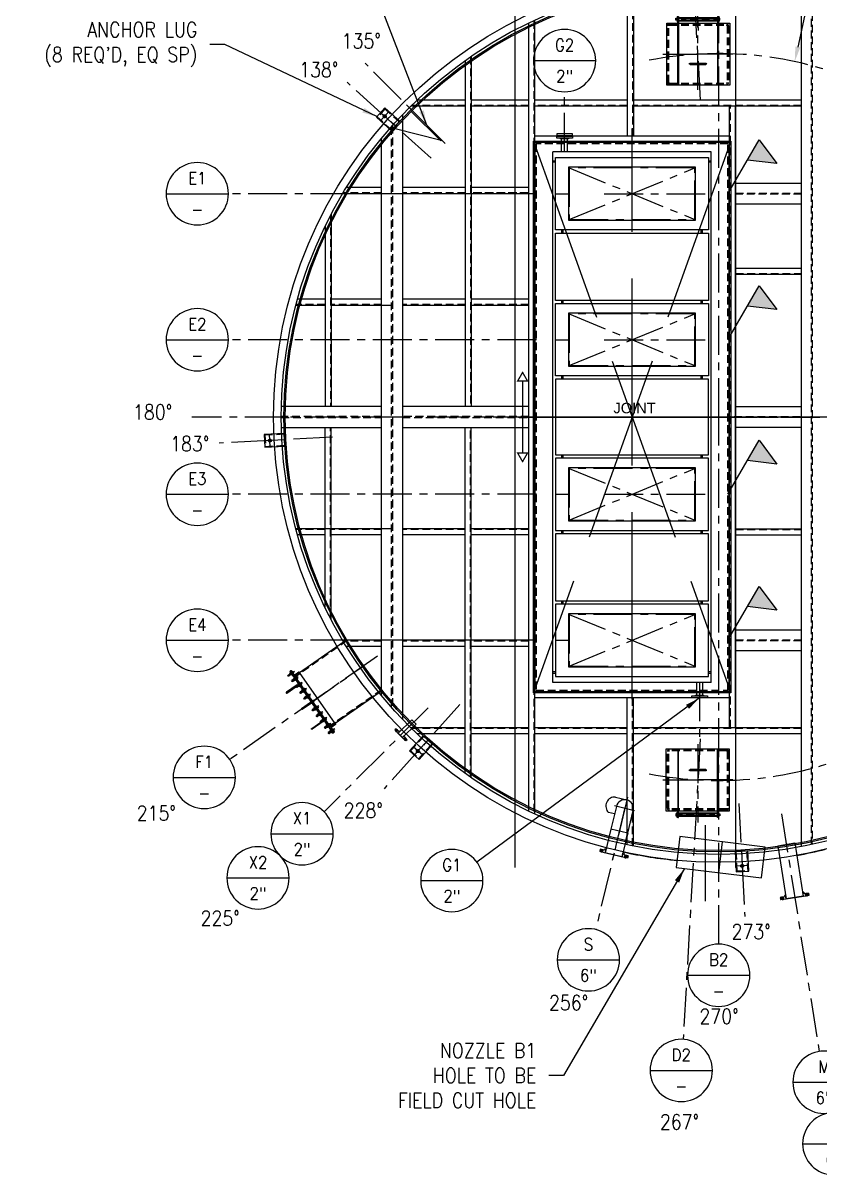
# Model space of a CAD drawing. Extents: x -1889 to 6398, y -470 to 1122.
# Drawn here: x 5299.9 to 5606.9, y 214.9 to 658.6 of the extents above; entities that cross this region are included whole.
import ezdxf
from ezdxf.enums import TextEntityAlignment as Align

# ---------------------------------------------------------------- set-up
doc = ezdxf.new("R2010")
doc.units = 0
doc.header["$LTSCALE"] = 12
doc.header["$MEASUREMENT"] = 0
doc.header["$PDMODE"] = 33
doc.header["$PDSIZE"] = -0.5
for name, pattern in [('AM_ISO02W050', [7.5, 6, -1.5]), ('CENTER', [2, 1.25, -0.25, 0.25, -0.25]), ('HIDDEN', [0.375, 0.25, -0.125]), ('PHANTOM2', [1.25, 0.625, -0.125, 0.125, -0.125, 0.125, -0.125])]:
    doc.linetypes.add(name, pattern=pattern)
doc.layers.get('0').update_dxf_attribs({"linetype": 'CONTINUOUS'})
doc.layers.get('Defpoints').update_dxf_attribs({"linetype": 'CONTINUOUS'})
for name, color, linetype in [('08X13_75', 3, 'CONTINUOUS'), ('2 PIPE', 7, 'CONTINUOUS'), ('2-150-RFSO', 14, 'CONTINUOUS'), ('2.5X2.5X516', 15, 'CONTINUOUS'), ('6 PIPE', 7, 'CONTINUOUS'), ('6-150-RFSO', 14, 'CONTINUOUS'), ('6-90LR', 14, 'CONTINUOUS'), ('8X35', 3, 'CONTINUOUS'), ('CENTER', 6, 'CENTER'), ('CL', 2, 'CENTER'), ('COVER', 3, 'CONTINUOUS'), ('DIM', 1, 'CONTINUOUS'), ('EQUIP', 7, 'CONTINUOUS'), ('EQUIPMENT', 7, 'CONTINUOUS'), ('GEOM', 7, 'CONTINUOUS'), ('HANDLE', 2, 'CONTINUOUS'), ('HATCH', 11, 'CONTINUOUS'), ('HIDDEN', 11, 'HIDDEN'), ('NECK', 242, 'CONTINUOUS'), ('PIPE', 4, 'CONTINUOUS'), ('SHELL', 40, 'CONTINUOUS'), ('STEEL', 3, 'CONTINUOUS')]:
    doc.layers.add(name, color=color, linetype=linetype)
doc.layers.add('AM_0', color=7, linetype='CONTINUOUS', lineweight=30)
doc.styles.add('ROMANS', font='ROMANS.shx', dxfattribs={"width": 0.85, "height": 5.76})
doc.styles.get("Standard").update_dxf_attribs({"font": 'sanss___.ttf'})
doc.dimstyles.get("Standard").update_dxf_attribs({"dimtxt": 0.18, "dimasz": 0.18, "dimexe": 0.18, "dimexo": 0.0625, "dimgap": 0.09, "dimtad": 0, "dimtih": 1, "dimtoh": 1, "dimdec": 4, "dimzin": 0, "dimdsep": 46, "dimtxsty": 'Standard', "dimcen": 0.09, "dimadec": 0, "dimazin": 0, "dimtfac": 1, "dimtdec": 4, "dimtofl": 0, "dimtmove": 0, "dimatfit": 3, "dimfxl": 1, "dimtolj": 1, "dimtzin": 0, "dimarcsym": 0})

# ---------------------------------------------------------------- blocks, each defined once
blk = doc.blocks.new('A$C2CF4568D')
for p, q in [((-0.22, 0.33), (-0.22, 0)), ((0.22, 0.33), (0.22, 0)), ((-0.25, -1.12), (-0.25, -1.94)), ((-0.25, -1.94), (-0.19, -2)), ((-0.25, -1.94), (0.25, -1.94)), ((-0.22, -0.62), (-0.22, -1.12)), ((-0.19, -2), (0.19, -2)), ((0.19, -2), (0.25, -1.94)), ((0.22, -0.62), (0.22, -1.12)), ((0.25, -1.94), (0.25, -1.12))]:
    blk.add_line(p, q)
for points in [[(0.38, 0.33), (0.43, 0.29), (0.43, 0), (-0.43, 0), (-0.43, 0.29), (-0.38, 0.33)], [(0.43, -0.66), (0.38, -0.62), (-0.38, -0.62), (-0.43, -0.66), (-0.43, -1.09), (-0.38, -1.12), (0.38, -1.12), (0.43, -1.09)]]:
    blk.add_lwpolyline(points, close=True)
blk = doc.blocks.new('Nozzle Callout')
blk.add_line((0.25, 0), (-0.25, 0))
blk.add_circle((0, 0), 0.25)
at = {"style": 'ROMANS', "width": 0.9}
for tag, p in [('NZ-ID', (0, 0.125)), ('NZ-SZ', (0, -0.125))]:
    blk.add_attdef(tag, text='', height=0.0975, dxfattribs=at).set_placement(p, align=Align.MIDDLE)
blk = doc.blocks.new('A$C0E4B500F')
at = {"layer": 'HATCH'}
blk.add_hatch(color=3, dxfattribs=at).paths.add_polyline_path([(10.5, 19.5), (0, 24), (0, 15)])
at = {"layer": 'DIM'}
for p, q in [((0, 0), (0, 24)), ((0, 24), (10.5, 19.5)), ((10.5, 19.5), (0, 15))]:
    blk.add_line(p, q, dxfattribs=at)
blk = doc.blocks.new('*D60')
at = {"layer": 'Defpoints', "color": 0, "transparency": 16777216}
for p in [(5597.2, 643.72), (5567.91, 506.84)]:
    blk.add_point(p, dxfattribs=at)
at = {"layer": 'DIM', "color": 0, "lineweight": -2, "transparency": 16777216}
for p, q in [((5625.46, 775.86), (5598.4, 649.35)), ((5631.22, 775.86), (5625.46, 775.86))]:
    blk.add_line(p, q, dxfattribs=at)
at = {"layer": 'DIM', "color": 0, "transparency": 16777216}
blk.add_solid([(5597.46, 649.55), (5599.34, 649.15), (5597.2, 643.72)], dxfattribs=at)
at = {"layer": 'DIM', "color": 0, "transparency": 16777216, "char_height": 5.76, "attachment_point": 5, "style": 'ROMANS'}
for s, insert in [('\\A1;R11\'-8"', (5650.59, 784.08)), ('\\A1;[R140]', (5650.59, 766.67))]:
    blk.add_mtext(s, dxfattribs=dict(at, insert=insert))
blk = doc.blocks.new('A$C333725B6')
at = {"layer": 'CL'}
for p, q in [((9.94, 24.19), (-9.94, -24.19)), ((-9.94, 24.19), (9.94, -24.19))]:
    blk.add_line(p, q, dxfattribs=at)
blk.add_lwpolyline([(-9.94, 24.19), (-9.94, -24.19), (9.94, -24.19), (9.94, 24.19)], close=True, dxfattribs=at)
blk = doc.blocks.new('A$C36903709')
at = {"layer": 'CENTER'}
for p, q in [((0, 0), (7.75, 0)), ((5.625, 2.4375), (5.625, -2.4375))]:
    blk.add_line(p, q, dxfattribs=at)
at = {"layer": 'EQUIP'}
blk.add_lwpolyline([(0, -2.4375), (7.75, -2.4375), (7.75, 2.4375), (0, 2.4375)], close=True, dxfattribs=at)
blk.add_circle((5.625, 0), 0.5, dxfattribs=at)
at = {"layer": 'HIDDEN'}
for p, q in [((7.75, 2.125), (0, 2.125)), ((7.4375, -2.125), (7.4375, 2.125)), ((0, -2.125), (7.75, -2.125))]:
    blk.add_line(p, q, dxfattribs=at)
blk.add_circle((5.625, 0), 0.5625, dxfattribs=at)
blk = doc.blocks.new('OPENING')
at = {"layer": 'EQUIP'}
for p, q in [((-38, -106.25), (-38, 106.25)), ((-38, 106.25), (38, 106.25)), ((38, 106.25), (38, -106.25)), ((38, -106.25), (-38, -106.25))]:
    blk.add_line(p, q, dxfattribs=at)
blk = doc.blocks.new('A$C63563B1A')
at = {"layer": 'CENTER'}
for p, q in [((0, 13.5), (0, 0)), ((-13.5, 8.5), (-13.5, -8.5)), ((13.76, 0), (-16.4, 0)), ((0, -13.5), (0, 0)), ((3.75, 3.48), (3.75, -3.48))]:
    blk.add_line(p, q, dxfattribs=at)
at = {"layer": 'COVER'}
blk.add_lwpolyline([(12, 12.25), (12, -12), (-12, -12), (-12, 12.25)], close=True, dxfattribs=at)
at = {"layer": 'GEOM'}
for p, q in [((-12.84, -7.5), (-12.84, 7.5)), ((11.75, 7.75), (11.75, 7.5)), ((11.75, -7.5), (11.75, -7.75))]:
    blk.add_line(p, q, dxfattribs=at)
for points in [[(-14.5, 8), (-12.5, 8), (-12.5, 7.75), (-14.5, 7.75)], [(-14.16, 7.5), (-12.84, 7.5), (-12.84, -7.5), (-14.16, -7.5)], [(-13.87, 8), (-13.12, 8), (-13.12, 8.5), (-13.87, 8.5)], [(-14.5, -8), (-12.5, -8), (-12.5, -7.75), (-14.5, -7.75)], [(-13.87, -8), (-13.12, -8), (-13.12, -8.5), (-13.87, -8.5)]]:
    blk.add_lwpolyline(points, close=True, dxfattribs=at)
for points in [[(11.75, 7.75), (-14.5, 7.75), (-14.5, 7.5), (11.75, 7.5)], [(11.75, -7.75), (-14.5, -7.75), (-14.5, -7.5), (11.75, -7.5)]]:
    blk.add_lwpolyline(points, dxfattribs=at)
for centre in [(-13.5, 8.25), (-13.5, -8.25)]:
    blk.add_circle(centre, 0.0625, dxfattribs=at)
at = {"layer": 'HANDLE'}
for p, q in [((3.5, -3), (3.5, 3)), ((4, -3), (4, 3))]:
    blk.add_line(p, q, dxfattribs=at)
for centre in [(3.75, 3), (3.75, -3)]:
    blk.add_circle(centre, 0.25, dxfattribs=at)
at = {"layer": 'HIDDEN', "linetype": 'HIDDEN'}
for p, q in [((-14.02, -7.5), (-14.02, 7.5)), ((-13.87, -7.5), (-13.87, 7.5)), ((-13.12, -7.5), (-13.12, 7.5)), ((-12.98, -7.5), (-12.98, 7.5))]:
    blk.add_line(p, q, dxfattribs=at)
at = {"layer": 'NECK', "linetype": 'HIDDEN'}
for p, q in [((-11.69, -11), (-11.69, 11)), ((-11.19, -11), (-11.19, 11)), ((-10.94, 11.75), (10.94, 11.75)), ((-10.94, 11.25), (10.94, 11.25)), ((11.19, -11), (11.19, 11)), ((11.69, -11), (11.69, 11)), ((11, -11.25), (-11, -11.25)), ((11, -11.75), (-11, -11.75))]:
    blk.add_line(p, q, dxfattribs=at)
for centre, radius, start, end in [((-10.94, 11), 0.75, 90, 180), ((-10.94, 11), 0.25, 90, 180), ((10.94, 11), 0.75, 0, 90), ((10.94, 11), 0.25, 0, 90), ((-10.94, -11), 0.75, 180, 270), ((-10.94, -11), 0.25, 180, 270), ((10.94, -11), 0.75, 270, 0), ((10.94, -11), 0.25, 270, 0)]:
    blk.add_arc(centre, radius, start, end, dxfattribs=at)

msp = doc.modelspace()

# ---------------------------------------------------------------- linework, layer by layer
for p, q in [((5403.12847, 408.19773), (5402.7189, 407.91094)), ((5403.90923, 408.74442), (5403.64044, 408.55621)), ((5404.15759, 408.38971), (5403.88881, 408.20151)), ((5402.01878, 407.3853), (5402.03413, 407.47234)), ((5402.23387, 407.07812), (5402.01878, 407.3853)), ((5402.03413, 407.47234), (5402.69969, 407.93837)), ((5402.32091, 407.06277), (5402.03413, 407.47234)), ((5402.32091, 407.06277), (5402.23387, 407.07812)), ((5402.98647, 407.5288), (5402.32091, 407.06277)), ((5403.37684, 407.84302), (5402.96726, 407.55623)), ((5411.65251, 397.68586), (5411.38373, 397.49766)), ((5411.90088, 397.33116), (5411.63209, 397.14296)), ((5418.61504, 386.08062), (5418.20546, 385.79383)), ((5419.39579, 386.62731), (5419.12701, 386.43911)), ((5419.64416, 386.27261), (5419.37537, 386.0844)), ((5417.52069, 385.35524), (5417.50534, 385.26819)), ((5417.50534, 385.26819), (5417.72043, 384.96101)), ((5418.18625, 385.82127), (5417.52069, 385.35524)), ((5417.52069, 385.35524), (5417.80748, 384.94566)), ((5417.72043, 384.96101), (5417.80748, 384.94566)), ((5417.80748, 384.94566), (5418.47304, 385.41169)), ((5418.8634, 385.72592), (5418.45383, 385.43913))]:
    msp.add_line(p, q)
at = {"linetype": 'PHANTOM2', "const_width": 0.5}
for points in [[(5489.41475, 697.52118), (5489.41475, 333.26875)], [(5492.36291, 492.96441), (5492.36291, 520.71071)], [(5492.36291, 506.83756), (5639.91475, 506.83756)]]:
    msp.add_lwpolyline(points, dxfattribs=at)
at = {"linetype": 'PHANTOM2'}
msp.add_lwpolyline([(5574.41475, 697.52118, 0.5, 0.5, 0), (5574.41475, 333.26875, 0.5, 0.5, 0)], format="xyseb", dxfattribs=at)
at = {"linetype": 'PHANTOM2', "const_width": 0.5}
for points in [[(5492.36291, 524.00454), (5494.2646, 520.71071), (5490.46121, 520.71071)], [(5492.36291, 489.67058), (5494.2646, 492.96441), (5490.46121, 492.96441)]]:
    msp.add_lwpolyline(points, close=True, dxfattribs=at)
for points in [[(5402.97685, 408.35587), (5403.03757, 408.32756), (5403.46775, 407.71319), (5403.47359, 407.64646), (5403.11888, 407.39809), (5403.05817, 407.4264), (5402.62799, 408.04077), (5402.62215, 408.1075)], [(5403.81832, 408.87425), (5403.75761, 408.90256), (5403.51626, 408.73356), (5404.01299, 408.02416), (5404.25434, 408.19315), (5404.2485, 408.25988)], [(5411.99178, 397.20133), (5411.99762, 397.1346), (5411.75627, 396.9656), (5411.25954, 397.67501), (5411.50089, 397.844), (5411.5616, 397.81569)], [(5418.96015, 385.52936), (5418.95431, 385.59609), (5418.52413, 386.21045), (5418.46342, 386.23876), (5418.10871, 385.9904), (5418.11455, 385.92366), (5418.54474, 385.3093), (5418.60545, 385.28099)], [(5419.73507, 386.14278), (5419.7409, 386.07605), (5419.49956, 385.90705), (5419.00282, 386.61646), (5419.24417, 386.78545), (5419.30488, 386.75714)]]:
    msp.add_lwpolyline(points, close=True)
at = {"layer": '08X13_75'}
for p, q in [((5532.69675, 671.61602), (5532.69675, 614.86806)), ((5535.03975, 672.09942), (5535.03975, 614.86806)), ((5494.63425, 658.38662), (5494.63425, 355.2885)), ((5496.97725, 659.50313), (5496.97725, 354.17198)), ((5470.25925, 644.15345), (5470.25925, 510.84756)), ((5472.60225, 645.78999), (5472.60225, 510.84756)), ((5470.25925, 626.52506), (5449.30973, 626.52506)), ((5470.25925, 628.86806), (5451.72178, 628.86806)), ((5494.63425, 628.86806), (5472.60225, 628.86806)), ((5494.63425, 626.52506), (5472.60225, 626.52506)), ((5532.69675, 628.86806), (5496.97725, 628.86806)), ((5532.69675, 626.52506), (5496.97725, 626.52506)), ((5599.76463, 628.86806), (5535.03975, 628.86806)), ((5599.76463, 626.52506), (5535.03975, 626.52506)), ((5572.10225, 387.15006), (5572.10225, 626.52506)), ((5574.44525, 387.15006), (5574.44525, 626.52506)), ((5572.10225, 614.99306), (5496.97725, 614.99306)), ((5572.10225, 612.65006), (5496.97725, 612.65006)), ((5438.04487, 595.18056), (5424.43038, 595.18056)), ((5470.25925, 595.18056), (5446.06487, 595.18056)), ((5494.25925, 595.18056), (5472.60225, 595.18056)), ((5494.63425, 595.18056), (5472.60225, 595.18056)), ((5438.04487, 592.83756), (5423.01392, 592.83756)), ((5470.25925, 592.83756), (5446.06487, 592.83756)), ((5494.25925, 592.83756), (5472.60225, 592.83756)), ((5494.63425, 592.83756), (5472.60225, 592.83756)), ((5418.60225, 584.92743), (5418.60225, 510.84756)), ((5416.25925, 580.27365), (5416.25925, 510.84756)), ((5574.44525, 564.18056), (5599.76463, 564.18056)), ((5574.44525, 561.83756), (5599.76463, 561.83756)), ((5416.25925, 552.18056), (5405.63024, 552.18056)), ((5438.04487, 552.18056), (5418.60225, 552.18056)), ((5470.25925, 552.18056), (5446.06487, 552.18056)), ((5494.63425, 552.18056), (5472.60225, 552.18056)), ((5416.25925, 549.83756), (5404.99376, 549.83756)), ((5441.89987, 549.83756), (5418.60225, 549.83756)), ((5470.25925, 549.83756), (5446.06487, 549.83756)), ((5494.63425, 549.83756), (5472.60225, 549.83756)), ((5416.25925, 433.40147), (5416.25925, 502.82756)), ((5418.60225, 428.74769), (5418.60225, 502.82756)), ((5470.25925, 369.52167), (5470.25925, 502.82756)), ((5472.60225, 367.88513), (5472.60225, 502.82756)), ((5418.29925, 463.83756), (5404.99376, 463.83756)), ((5416.25925, 461.49456), (5405.63024, 461.49456)), ((5441.89987, 463.83756), (5418.60225, 463.83756)), ((5438.04487, 461.49456), (5418.60225, 461.49456)), ((5470.25925, 463.83756), (5446.06487, 463.83756)), ((5470.25925, 461.49456), (5446.06487, 461.49456)), ((5494.63425, 463.83756), (5472.60225, 463.83756)), ((5494.63425, 461.49456), (5472.60225, 461.49456)), ((5574.44525, 463.83756), (5599.76463, 463.83756)), ((5574.44525, 461.49456), (5599.76463, 461.49456)), ((5441.89987, 420.83756), (5423.01392, 420.83756)), ((5438.04487, 418.49456), (5424.43038, 418.49456)), ((5470.25925, 420.83756), (5446.06487, 420.83756)), ((5470.25925, 418.49456), (5446.06487, 418.49456)), ((5494.63425, 420.83756), (5472.60225, 420.83756)), ((5494.63425, 418.49456), (5472.60225, 418.49456)), ((5572.10225, 401.02506), (5496.97725, 401.02506)), ((5572.10225, 398.68206), (5496.97725, 398.68206)), ((5532.69675, 342.05909), (5532.69675, 398.68206)), ((5535.03975, 341.57569), (5535.03975, 398.68206)), ((5470.25925, 387.15006), (5449.30973, 387.15006)), ((5494.63425, 387.15006), (5472.60225, 387.15006)), ((5532.69675, 387.15006), (5496.97725, 387.15006)), ((5599.76463, 387.15006), (5535.03975, 387.15006)), ((5470.25925, 384.80706), (5451.72178, 384.80706)), ((5494.63425, 384.80706), (5472.60225, 384.80706)), ((5532.69675, 384.80706), (5496.97725, 384.80706)), ((5599.76463, 384.80706), (5535.03975, 384.80706))]:
    msp.add_line(p, q, dxfattribs=at)
at = {"layer": '08X13_75', "linetype": 'HIDDEN'}
for p, q in [((5534.73675, 672.03886), (5534.73675, 614.86806)), ((5496.67425, 659.36123), (5496.67425, 354.31389)), ((5472.29925, 645.58166), (5472.29925, 510.84756)), ((5470.25925, 626.82806), (5449.61627, 626.82806)), ((5494.63425, 626.82806), (5472.60225, 626.82806)), ((5532.69675, 626.82806), (5496.97725, 626.82806)), ((5599.76463, 626.82806), (5535.03975, 626.82806)), ((5572.40525, 387.15006), (5572.40525, 626.52506)), ((5572.10225, 612.95306), (5496.97725, 612.95306)), ((5438.04487, 593.14056), (5423.19419, 593.14056)), ((5470.25925, 593.14056), (5446.06487, 593.14056)), ((5494.25925, 593.14056), (5472.60225, 593.14056)), ((5494.63425, 593.14056), (5472.60225, 593.14056)), ((5418.29925, 584.34531), (5418.29925, 510.84756)), ((5574.44525, 562.14056), (5599.76463, 562.14056)), ((5416.25925, 550.14056), (5405.07403, 550.14056)), ((5438.04487, 550.14056), (5418.60225, 550.14056)), ((5470.25925, 550.14056), (5446.06487, 550.14056)), ((5494.63425, 550.14056), (5472.60225, 550.14056)), ((5418.29925, 429.3298), (5418.29925, 502.82756)), ((5472.29925, 368.09345), (5472.29925, 502.82756)), ((5416.25925, 463.53456), (5405.07403, 463.53456)), ((5438.04487, 463.53456), (5418.60225, 463.53456)), ((5470.25925, 463.53456), (5446.06487, 463.53456)), ((5494.63425, 463.53456), (5472.60225, 463.53456)), ((5574.44525, 463.53456), (5599.76463, 463.53456)), ((5438.04487, 420.53456), (5423.19419, 420.53456)), ((5470.25925, 420.53456), (5446.06487, 420.53456)), ((5494.63425, 420.53456), (5472.60225, 420.53456)), ((5572.10225, 400.72206), (5496.97725, 400.72206)), ((5534.73675, 341.63626), (5534.73675, 398.68206)), ((5470.25925, 386.84706), (5449.61627, 386.84706)), ((5494.63425, 386.84706), (5472.60225, 386.84706)), ((5532.69675, 386.84706), (5496.97725, 386.84706)), ((5599.76463, 386.84706), (5535.03975, 386.84706))]:
    msp.add_line(p, q, dxfattribs=at)
at = {"layer": '2 PIPE'}
for p, q in [((5449.65413, 390.25631), (5444.48042, 385.08261)), ((5451.33351, 388.57693), (5446.1598, 383.40323)), ((5451.33351, 388.57693), (5449.65413, 390.25631)), ((5446.1598, 383.40323), (5444.48042, 385.08261))]:
    msp.add_line(p, q, dxfattribs=at)
at = {"layer": '2-150-RFSO'}
for p, q in [((5443.64074, 386.80618), (5443.1546, 386.32005)), ((5443.99429, 385.48036), (5443.1546, 386.32005)), ((5443.33138, 386.14327), (5443.81751, 386.62941)), ((5444.6793, 385.76762), (5443.64074, 386.80618)), ((5443.86171, 385.61294), (5444.34784, 386.09908)), ((5443.99429, 385.48036), (5443.95009, 385.43616)), ((5446.51336, 382.8729), (5443.95009, 385.43616)), ((5444.36905, 385.0172), (5445.07616, 385.72431)), ((5444.85607, 385.9444), (5444.6793, 385.76762)), ((5445.09914, 385.70133), (5444.85607, 385.9444)), ((5446.0944, 383.29186), (5446.8015, 383.99897)), ((5446.55755, 382.91709), (5446.51336, 382.8729)), ((5447.39724, 382.07741), (5446.55755, 382.91709)), ((5446.69013, 382.78451), (5447.17627, 383.27065)), ((5447.02159, 383.77888), (5446.77852, 384.02195)), ((5447.02159, 383.77888), (5446.84481, 383.6021)), ((5447.88338, 382.56354), (5446.84481, 383.6021)), ((5447.22046, 382.25418), (5447.7066, 382.74032)), ((5447.88338, 382.56354), (5447.39724, 382.07741))]:
    msp.add_line(p, q, dxfattribs=at)
at = {"layer": '2.5X2.5X516'}
msp.add_line((5418.39083, 387.49048), (5404.62499, 407.15013), dxfattribs=at)
for points in [[(5404.36901, 406.97089), (5406.41689, 408.40483), (5406.32726, 408.53282, 0.414213562), (5406.10965, 408.57119), (5404.70173, 407.58536, -0.414213562), (5404.26651, 407.6621), (5403.28067, 409.07002, 0.414213562), (5403.06306, 409.10839), (5402.93507, 409.01877), (5404.36901, 406.97089)], [(5418.13484, 387.31124), (5420.18272, 388.74518), (5420.27234, 388.61719, -0.414213562), (5420.23397, 388.39957), (5418.82605, 387.41374, 0.414213562), (5418.74931, 386.97851), (5419.73515, 385.5706, -0.414213562), (5419.69677, 385.35298), (5419.56878, 385.26336), (5418.13484, 387.31124)]]:
    msp.add_lwpolyline(points, format="xyb", dxfattribs=at)
msp.add_lwpolyline([(5404.36901, 406.97089), (5418.13484, 387.31124), (5420.18272, 388.74518), (5406.41689, 408.40483)], close=True, dxfattribs=at)
at = {"layer": '6 PIPE'}
for p, q in [((5526.40874, 348.14218), (5524.22019, 339.02621)), ((5532.85069, 346.5956), (5530.66214, 337.47964)), ((5532.24556, 344.07508), (5530.66214, 337.47964)), ((5590.70893, 341.7458), (5597.25236, 342.78218)), ((5590.70893, 341.7458), (5593.95494, 321.25127)), ((5597.25236, 342.78218), (5600.49838, 322.28764)), ((5530.66214, 337.47964), (5524.22019, 339.02621)), ((5600.49838, 322.28764), (5593.95494, 321.25127))]:
    msp.add_line(p, q, dxfattribs=at)
at = {"layer": '6-150-RFSO'}
for p, q in [((5522.29739, 340.3877), (5522.07854, 339.4761)), ((5523.294, 339.18429), (5522.07854, 339.4761)), ((5523.96865, 339.98646), (5522.29739, 340.3877)), ((5522.3824, 339.40315), (5522.60126, 340.31474)), ((5523.23323, 339.19888), (5523.45208, 340.11048)), ((5523.294, 339.18429), (5523.27941, 339.12352)), ((5531.54455, 337.13923), (5523.27941, 339.12352)), ((5524.09997, 340.53342), (5523.96865, 339.98646)), ((5524.50958, 340.43508), (5524.09997, 340.53342)), ((5524.14482, 338.91575), (5524.50958, 340.43508)), ((5530.67914, 337.347), (5531.0439, 338.86633)), ((5531.45351, 338.76799), (5530.99771, 338.87742)), ((5531.45351, 338.76799), (5531.3222, 338.22103)), ((5532.99346, 337.8198), (5531.3222, 338.22103)), ((5531.55914, 337.20001), (5531.54455, 337.13923)), ((5532.77461, 336.9082), (5531.55914, 337.20001)), ((5531.61992, 337.18542), (5531.83877, 338.09701)), ((5532.47074, 336.98115), (5532.6896, 337.89275)), ((5532.99346, 337.8198), (5532.77461, 336.9082)), ((5593.35508, 322.04216), (5591.65749, 321.77329)), ((5591.65749, 321.77329), (5591.80415, 320.84734)), ((5593.03876, 321.04288), (5591.80415, 320.84734)), ((5592.1128, 320.89622), (5591.96615, 321.82218)), ((5592.97703, 321.0331), (5592.83037, 321.95906)), ((5593.03876, 321.04288), (5593.04854, 320.98115)), ((5601.44389, 322.31084), (5593.04854, 320.98115)), ((5593.73007, 322.67107), (5593.26709, 322.59774)), ((5593.26709, 322.59774), (5593.35508, 322.04216)), ((5593.92758, 321.12037), (5593.68315, 322.66364)), ((5600.73648, 323.78078), (5600.2735, 323.70745)), ((5600.56485, 322.17161), (5600.32042, 323.71488)), ((5600.73648, 323.78078), (5600.82448, 323.2252)), ((5602.52207, 323.49407), (5600.82448, 323.2252)), ((5601.49584, 322.38235), (5601.34919, 323.30831)), ((5602.66872, 322.56811), (5601.43411, 322.37257)), ((5601.43411, 322.37257), (5601.44389, 322.31084)), ((5602.36007, 322.51923), (5602.21341, 323.44519)), ((5602.52207, 323.49407), (5602.66872, 322.56811))]:
    msp.add_line(p, q, dxfattribs=at)
at = {"layer": '6-90LR'}
for p, q in [((5528.12834, 360.3917), (5532.50401, 359.3412)), ((5528.50975, 356.89351), (5526.40874, 348.14218)), ((5532.85069, 346.5956), (5534.9517, 355.34693)), ((5527.80582, 353.96145), (5525.49644, 354.51589)), ((5532.85069, 346.5956), (5526.40874, 348.14218))]:
    msp.add_line(p, q, dxfattribs=at)
msp.add_arc((5531.73072, 356.12022), 3.3125, 346.5, 166.5, dxfattribs=at)
msp.add_ellipse((5527.35506, 357.17072), major_axis=(0.77329, 3.22098), ratio=0.866025404, start_param=0, end_param=2.714804444, dxfattribs=at)
at = {"layer": '8X35'}
for p, q in [((5599.76463, 341.37507), (5599.76463, 672.30005)), ((5446.06487, 623.21993), (5446.06487, 390.45518)), ((5438.04487, 399.47805), (5438.04487, 614.19707)), ((5574.44525, 596.84756), (5599.76463, 596.84756)), ((5599.76463, 588.82756), (5574.44525, 588.82756)), ((5438.04487, 510.84756), (5399.46247, 510.84756)), ((5494.63425, 510.84756), (5446.06487, 510.84756)), ((5574.44525, 510.84756), (5599.76463, 510.84756)), ((5399.46247, 502.82756), (5438.04487, 502.82756)), ((5446.06487, 502.82756), (5494.63425, 502.82756)), ((5599.76463, 502.82756), (5574.44525, 502.82756)), ((5574.44525, 424.84756), (5599.76463, 424.84756)), ((5599.76463, 416.82756), (5574.44525, 416.82756))]:
    msp.add_line(p, q, dxfattribs=at)
at = {"layer": '8X35', "linetype": 'HIDDEN'}
for p, q in [((5603.61963, 342.16391), (5603.61963, 671.51121)), ((5603.92963, 671.44369), (5603.92963, 342.23143)), ((5441.89987, 394.97827), (5441.89987, 618.69685)), ((5442.20987, 619.04511), (5442.20987, 394.63001)), ((5574.44525, 592.99256), (5599.76463, 592.99256)), ((5599.76463, 592.68256), (5574.44525, 592.68256)), ((5438.04487, 506.99256), (5399.41482, 506.99256)), ((5399.41482, 506.68256), (5438.04487, 506.68256)), ((5494.63425, 506.99256), (5446.06487, 506.99256)), ((5446.06487, 506.68256), (5494.63425, 506.68256)), ((5573.82025, 506.99256), (5599.76463, 506.99256)), ((5599.76463, 506.68256), (5573.82025, 506.68256)), ((5574.44525, 420.99256), (5599.76463, 420.99256)), ((5599.76463, 420.68256), (5574.44525, 420.68256))]:
    msp.add_line(p, q, dxfattribs=at)
at = {"layer": 'AM_0'}
msp.add_line((5496.60225, 506.83756), (5567.91475, 506.83756), dxfattribs=at)
at = {"layer": 'CENTER'}
for p, q in [((5560.92911, 628.86806), (5554.19353, 746.53023)), ((5567.91475, 506.83756), (5567.91475, 709.84211)), ((5560.11569, 655.65243), (5557.83067, 699.25334)), ((5462.54234, 612.20997), (5431.66953, 643.08278)), ((5457.17198, 606.5508), (5424.72572, 635.76554)), ((5508.53975, 609.02506), (5508.53975, 632.09906)), ((5534.60225, 612.52506), (5534.60225, 618.01954)), ((5497.66475, 592.83756), (5379.03557, 592.83756)), ((5505.03975, 592.83756), (5510.10289, 592.83756)), ((5523.76061, 592.83756), (5564.03975, 592.83756)), ((5497.66475, 536.58756), (5379.03557, 536.58756)), ((5505.03975, 536.58756), (5510.10289, 536.58756)), ((5523.76061, 536.58756), (5564.03975, 536.58756)), ((5400.41475, 506.83756), (5364.9102, 506.83756)), ((5567.91475, 506.83756), (5400.41475, 506.83756)), ((5567.91475, 506.83756), (5770.9193, 506.83756)), ((5567.91475, 303.83301), (5567.91475, 506.83756)), ((5419.09988, 499.0385), (5375.49897, 496.75347)), ((5497.66475, 477.08756), (5379.03557, 477.08756)), ((5505.03975, 477.08756), (5510.10289, 477.08756)), ((5523.76061, 477.08756), (5564.03975, 477.08756)), ((5497.66475, 420.83756), (5379.03557, 420.83756)), ((5505.03975, 420.83756), (5510.10289, 420.83756)), ((5436.41591, 414.76108), (5379.5495, 374.94279)), ((5404.48431, 408.88279), (5401.81452, 407.01338)), ((5407.28767, 394.36526), (5430.91157, 410.9069)), ((5405.91826, 406.83491), (5403.24846, 404.9655)), ((5407.49559, 404.58224), (5404.82579, 402.71283)), ((5560.53975, 404.65006), (5560.53975, 398.65006)), ((5560.53975, 404.65006), (5560.53975, 381.57606)), ((5404.94218, 403.09952), (5401.46161, 400.6624)), ((5409.07293, 402.32957), (5406.40313, 400.46016)), ((5410.65026, 400.07691), (5407.98046, 398.20749)), ((5413.80493, 395.57157), (5411.13513, 393.70216)), ((5455.96212, 394.88493), (5415.88358, 354.80638)), ((5468.20151, 396.09479), (5438.98677, 363.64853)), ((5415.38227, 393.3189), (5412.71247, 391.44949)), ((5416.9596, 391.06623), (5414.28981, 389.19682)), ((5414.69297, 389.17393), (5411.21241, 386.73681)), ((5418.53694, 388.81357), (5415.86714, 386.94415)), ((5419.97088, 386.76569), (5417.30108, 384.89627)), ((5443.42118, 385.70274), (5444.25804, 386.53961)), ((5446.77993, 382.34398), (5447.6168, 383.18085)), ((5560.81917, 382.88666), (5554.19353, 267.14489)), ((5532.76669, 360.43535), (5527.16355, 337.09659)), ((5531.80042, 356.41053), (5520.52428, 309.44204)), ((5535.53353, 355.20725), (5527.73176, 357.08029)), ((5575.71381, 358.02269), (5577.99884, 314.42177)), ((5592.11539, 354.04075), (5606.61776, 262.47636)), ((5567.91475, 331.33756), (5569.37718, 343.24811)), ((5522.74992, 339.05986), (5523.08456, 340.45376)), ((5531.98743, 336.84213), (5532.32208, 338.23603)), ((5592.58371, 320.71971), (5592.35946, 322.13557)), ((5601.96675, 322.20584), (5601.7425, 323.6217))]:
    msp.add_line(p, q, dxfattribs=at)
msp.add_lwpolyline([(5508.53975, 609.02506), (5508.53975, 615.90006)], dxfattribs=at)
msp.add_arc((5567.91475, 506.83756), 139.97879, 258.9700385, 101.0299615, dxfattribs=at)
at = {"layer": 'COVER'}
msp.add_line((5562.84415, 320.33154), (5562.84415, 349.63285), dxfattribs=at)
at = {"layer": 'Defpoints', "linetype": 'AM_ISO02W050'}
for p, q in [((5572.53975, 613.08756), (5496.53975, 400.58756)), ((5496.53975, 613.08756), (5572.53975, 400.58756)), ((5534.53975, 398.19519), (5534.53975, 615.47993)), ((5490.78201, 506.83756), (5578.2975, 506.83756))]:
    msp.add_line(p, q, dxfattribs=at)
at = {"layer": 'EQUIP'}
for p, q in [((5449.4749, 624.57031), (5460.80326, 613.24195)), ((5461.15681, 613.5955), (5449.82792, 624.92439)), ((5443.24105, 617.94772), (5460.4497, 613.5955)), ((5460.80326, 613.24195), (5461.15681, 613.5955)), ((5571.97725, 612.52506), (5497.10225, 612.52506)), ((5497.10225, 612.52506), (5497.10225, 401.15006)), ((5571.97725, 401.15006), (5571.97725, 612.52506)), ((5497.10225, 401.15006), (5571.97725, 401.15006)), ((5532.11822, 343.54466), (5533.21934, 348.13117)), ((5552.9304, 345.26752), (5551.46796, 333.35697)), ((5585.82397, 341.2287), (5552.9304, 345.26752)), ((5584.36154, 329.31815), (5585.82397, 341.2287)), ((5551.46796, 333.35697), (5584.36154, 329.31815))]:
    msp.add_line(p, q, dxfattribs=at)
for points in [[(5402.93507, 409.01877), (5402.67908, 408.83953), (5419.3128, 385.08412), (5419.56878, 385.26336)], [(5411.02462, 396.92086), (5410.9755, 396.64232), (5407.43106, 394.16047), (5407.14427, 394.57005), (5410.68871, 397.05189), (5410.96726, 397.00278)]]:
    msp.add_lwpolyline(points, close=True, dxfattribs=at)
for points in [[(5405.54974, 403.75383), (5401.35407, 400.81599, 1), (5401.56916, 400.50881), (5405.04972, 402.94592)], [(5415.51563, 389.52106), (5411.31996, 386.58322, -1), (5411.10487, 386.8904), (5414.58543, 389.32752)]]:
    msp.add_lwpolyline(points, format="xyb", dxfattribs=at)
at = {"layer": 'EQUIPMENT'}
for points in [[(5505.03975, 606.77532), (5564.03975, 606.77532), (5564.03975, 578.8998), (5505.03975, 578.8998)], [(5510.10289, 582.65032), (5558.97661, 582.65032), (5558.97661, 603.0248), (5510.10289, 603.0248)], [(5505.03975, 577.65032), (5564.03975, 577.65032), (5564.03975, 551.7748), (5505.03975, 551.7748)], [(5505.03975, 550.52532), (5564.03975, 550.52532), (5564.03975, 522.6498), (5505.03975, 522.6498)], [(5510.10289, 526.40032), (5558.97661, 526.40032), (5558.97661, 546.7748), (5510.10289, 546.7748)], [(5505.03975, 492.2748), (5564.03975, 492.2748), (5564.03975, 521.40032), (5505.03975, 521.40032)], [(5505.03975, 463.1498), (5564.03975, 463.1498), (5564.03975, 491.02532), (5505.03975, 491.02532)], [(5510.10289, 466.90032), (5558.97661, 466.90032), (5558.97661, 487.2748), (5510.10289, 487.2748)], [(5505.03975, 436.0248), (5564.03975, 436.0248), (5564.03975, 461.90032), (5505.03975, 461.90032)], [(5505.03975, 406.8998), (5564.03975, 406.8998), (5564.03975, 434.77532), (5505.03975, 434.77532)], [(5510.10289, 410.65032), (5558.97661, 410.65032), (5558.97661, 431.0248), (5510.10289, 431.0248)]]:
    msp.add_lwpolyline(points, close=True, dxfattribs=at)
at = {"layer": 'HIDDEN'}
for p, q in [((5571.47725, 612.02506), (5497.60225, 612.02506)), ((5497.60225, 612.02506), (5497.60225, 401.65006)), ((5571.47725, 401.65006), (5571.47725, 612.02506)), ((5504.03975, 605.52506), (5505.03975, 605.52506)), ((5564.03975, 605.52506), (5565.03975, 605.52506)), ((5507.53975, 577.65032), (5507.53975, 578.8998)), ((5561.53975, 578.8998), (5561.53975, 577.65032)), ((5507.53975, 550.52532), (5507.53975, 551.7748)), ((5561.53975, 551.7748), (5561.53975, 550.52532)), ((5507.53975, 521.40032), (5507.53975, 522.6498)), ((5561.53975, 522.6498), (5561.53975, 521.40032)), ((5507.53975, 491.02532), (5507.53975, 492.2748)), ((5561.53975, 492.2748), (5561.53975, 491.02532)), ((5507.53975, 461.90032), (5507.53975, 463.1498)), ((5561.53975, 463.1498), (5561.53975, 461.90032)), ((5507.53975, 434.77532), (5507.53975, 436.0248)), ((5561.53975, 436.0248), (5561.53975, 434.77532)), ((5424.74811, 420.859), (5404.54825, 406.7149)), ((5424.81266, 420.7516), (5404.61995, 406.61251)), ((5504.03975, 408.15006), (5505.03975, 408.15006)), ((5564.03975, 408.15006), (5565.03975, 408.15006)), ((5438.07662, 401.80871), (5417.8839, 387.66962)), ((5417.9556, 387.56723), (5438.15546, 401.71132)), ((5497.60225, 401.65006), (5571.47725, 401.65006)), ((5408.25661, 395.34891), (5408.54339, 394.93934)), ((5409.25597, 396.04868), (5409.54276, 395.6391))]:
    msp.add_line(p, q, dxfattribs=at)
at = {"layer": 'PIPE'}
for p, q in [((5507.35225, 609.02506), (5507.35225, 614.00621)), ((5509.72725, 609.02506), (5509.72725, 614.00621)), ((5559.35225, 404.65006), (5559.35225, 399.65006)), ((5561.72725, 404.65006), (5561.72725, 399.65006))]:
    msp.add_line(p, q, dxfattribs=at)
for points in [[(5508.53975, 615.21256), (5511.53975, 615.21256), (5511.53975, 615.90006), (5505.53975, 615.90006), (5505.53975, 615.21256)], [(5508.53975, 614.96256), (5511.53975, 614.96256), (5511.53975, 614.27506), (5505.53975, 614.27506), (5505.53975, 614.96256)], [(5560.53975, 398.71256), (5557.53975, 398.71256), (5557.53975, 399.40006), (5563.53975, 399.40006), (5563.53975, 398.71256)]]:
    msp.add_lwpolyline(points, close=True, dxfattribs=at)
for points in [[(5506.72725, 615.21256), (5506.72725, 615.15006), (5510.35225, 615.15006), (5510.35225, 615.21256)], [(5506.72725, 614.96256), (5506.72725, 615.02506), (5510.35225, 615.02506), (5510.35225, 614.96256)], [(5510.071, 614.27506), (5510.071, 614.02506), (5507.0085, 614.02506), (5507.0085, 614.27506)], [(5559.0085, 399.40006), (5559.0085, 399.65006), (5562.071, 399.65006), (5562.071, 399.40006)], [(5562.35225, 398.71256), (5562.35225, 398.65006), (5558.72725, 398.65006), (5558.72725, 398.71256)]]:
    msp.add_lwpolyline(points, dxfattribs=at)
at = {"layer": 'SHELL'}
for p, q in [((5406.41689, 408.40483), (5424.58707, 421.12773)), ((5438.3529, 401.46808), (5420.18272, 388.74518))]:
    msp.add_line(p, q, dxfattribs=at)
for radius in [171.5, 168.5, 167.5, 167]:
    msp.add_circle((5567.91475, 506.83756), radius, dxfattribs=at)
for start, end in [(257.6067293, 264.6854806), (280.1067293, 283.8932707)]:
    msp.add_arc((5567.91475, 506.83756), 171.5, start, end, dxfattribs=at)
at = {"layer": 'STEEL'}
for p, q in [((5504.03975, 404.65006), (5504.03975, 609.02506)), ((5565.03975, 609.02506), (5504.03975, 609.02506)), ((5565.03975, 404.65006), (5565.03975, 609.02506)), ((5505.03975, 605.02506), (5504.03975, 605.02506)), ((5565.03975, 605.02506), (5564.03975, 605.02506)), ((5508.03975, 577.65032), (5508.03975, 578.8998)), ((5561.03975, 578.8998), (5561.03975, 577.65032)), ((5508.03975, 550.52532), (5508.03975, 551.7748)), ((5561.03975, 551.7748), (5561.03975, 550.52532)), ((5508.03975, 521.40032), (5508.03975, 522.6498)), ((5561.03975, 522.6498), (5561.03975, 521.40032)), ((5508.03975, 491.02532), (5508.03975, 492.2748)), ((5561.03975, 492.2748), (5561.03975, 491.02532)), ((5508.03975, 461.90032), (5508.03975, 463.1498)), ((5561.03975, 463.1498), (5561.03975, 461.90032)), ((5508.03975, 434.77532), (5508.03975, 436.0248)), ((5561.03975, 436.0248), (5561.03975, 434.77532)), ((5505.03975, 408.65006), (5504.03975, 408.65006)), ((5565.03975, 408.65006), (5564.03975, 408.65006)), ((5565.03975, 404.65006), (5504.03975, 404.65006))]:
    msp.add_line(p, q, dxfattribs=at)

# ---------------------------------------------------------------- block references
at = {"rotation": 329.9999999999994}
for p in [(5571.47725, 592.83756), (5571.47725, 536.58756), (5571.47725, 477.08756), (5571.47725, 420.83756)]:
    msp.add_blockref('A$C0E4B500F', p, dxfattribs=at)
at = {"layer": 'CENTER', "rotation": 90}
for p in [(5534.53975, 592.83756), (5534.53975, 536.58756), (5534.53975, 477.08756), (5534.53975, 420.83756)]:
    msp.add_blockref('A$C333725B6', p, dxfattribs=at)
at = {"layer": 'COVER'}
for p, rotation in [((5559.91475, 646.58756), 270), ((5559.91475, 367.08756), 90)]:
    msp.add_blockref('A$C63563B1A', p, dxfattribs=dict(at, rotation=rotation))
at = {"layer": 'DIM'}
ref = msp.add_blockref('Nozzle Callout', (5508.53975, 644.09906), dxfattribs=dict(at, xscale=-48, yscale=48, zscale=48))
ref.add_attrib('NZ-ID', 'G2', dxfattribs={"layer": '0', "height": 4.68, "style": 'ROMANS', "width": 0.9}).set_placement((5508.53975, 650.09906), align=Align.MIDDLE)
ref.add_attrib('NZ-SZ', '2"', dxfattribs={"layer": '0', "height": 4.68, "style": 'ROMANS', "width": 0.9}).set_placement((5508.53975, 638.09906), align=Align.MIDDLE)
ref = msp.add_blockref('Nozzle Callout', (5367.03557, 592.83756), dxfattribs=dict(at, xscale=-48, yscale=48, zscale=48))
ref.add_attrib('NZ-ID', 'E1', dxfattribs={"layer": '0', "height": 4.68, "style": 'ROMANS', "width": 0.9}).set_placement((5367.03557, 598.83756), align=Align.MIDDLE)
ref.add_attrib('NZ-SZ', '-', dxfattribs={"layer": '0', "height": 4.68, "style": 'ROMANS', "width": 0.9}).set_placement((5367.03557, 586.83756), align=Align.MIDDLE)
ref = msp.add_blockref('Nozzle Callout', (5367.03557, 536.58756), dxfattribs=dict(at, xscale=-48, yscale=48, zscale=48))
ref.add_attrib('NZ-ID', 'E2', dxfattribs={"layer": '0', "height": 4.68, "style": 'ROMANS', "width": 0.9}).set_placement((5367.03557, 542.58756), align=Align.MIDDLE)
ref.add_attrib('NZ-SZ', '-', dxfattribs={"layer": '0', "height": 4.68, "style": 'ROMANS', "width": 0.9}).set_placement((5367.03557, 530.58756), align=Align.MIDDLE)
ref = msp.add_blockref('Nozzle Callout', (5367.03557, 477.08756), dxfattribs=dict(at, xscale=-48, yscale=48, zscale=48))
ref.add_attrib('NZ-ID', 'E3', dxfattribs={"layer": '0', "height": 4.68, "style": 'ROMANS', "width": 0.9}).set_placement((5367.03557, 483.08756), align=Align.MIDDLE)
ref.add_attrib('NZ-SZ', '-', dxfattribs={"layer": '0', "height": 4.68, "style": 'ROMANS', "width": 0.9}).set_placement((5367.03557, 471.08756), align=Align.MIDDLE)
ref = msp.add_blockref('Nozzle Callout', (5367.03557, 420.83756), dxfattribs=dict(at, xscale=-48, yscale=48, zscale=48))
ref.add_attrib('NZ-ID', 'E4', dxfattribs={"layer": '0', "height": 4.68, "style": 'ROMANS', "width": 0.9}).set_placement((5367.03557, 426.83756), align=Align.MIDDLE)
ref.add_attrib('NZ-SZ', '-', dxfattribs={"layer": '0', "height": 4.68, "style": 'ROMANS', "width": 0.9}).set_placement((5367.03557, 414.83756), align=Align.MIDDLE)
ref = msp.add_blockref('Nozzle Callout', (5369.71968, 368.05988), dxfattribs=dict(at, xscale=-48, yscale=48, zscale=48))
ref.add_attrib('NZ-ID', 'F1', dxfattribs={"layer": '0', "height": 4.68, "style": 'ROMANS', "width": 0.9}).set_placement((5369.71968, 374.05988), align=Align.MIDDLE)
ref.add_attrib('NZ-SZ', '-', dxfattribs={"layer": '0', "height": 4.68, "style": 'ROMANS', "width": 0.9}).set_placement((5369.71968, 362.05988), align=Align.MIDDLE)
ref = msp.add_blockref('Nozzle Callout', (5407.39829, 346.3211), dxfattribs=dict(at, xscale=-48, yscale=48, zscale=48))
ref.add_attrib('NZ-ID', 'X1', dxfattribs={"layer": '0', "height": 4.68, "style": 'ROMANS', "width": 0.9}).set_placement((5407.39829, 352.3211), align=Align.MIDDLE)
ref.add_attrib('NZ-SZ', '2"', dxfattribs={"layer": '0', "height": 4.68, "style": 'ROMANS', "width": 0.9}).set_placement((5407.39829, 340.3211), align=Align.MIDDLE)
ref = msp.add_blockref('Nozzle Callout', (5390.42773, 329.35054), dxfattribs=dict(at, xscale=-48, yscale=48, zscale=48))
ref.add_attrib('NZ-ID', 'X2', dxfattribs={"layer": '0', "height": 4.68, "style": 'ROMANS', "width": 0.9}).set_placement((5390.42773, 335.35054), align=Align.MIDDLE)
ref.add_attrib('NZ-SZ', '2"', dxfattribs={"layer": '0', "height": 4.68, "style": 'ROMANS', "width": 0.9}).set_placement((5390.42773, 323.35054), align=Align.MIDDLE)
ref = msp.add_blockref('Nozzle Callout', (5465.10698, 328.30631), dxfattribs=dict(at, xscale=-48, yscale=48, zscale=48))
ref.add_attrib('NZ-ID', 'G1', dxfattribs={"layer": '0', "height": 4.68, "style": 'ROMANS', "width": 0.9}).set_placement((5465.10698, 334.30631), align=Align.MIDDLE)
ref.add_attrib('NZ-SZ', '2"', dxfattribs={"layer": '0', "height": 4.68, "style": 'ROMANS', "width": 0.9}).set_placement((5465.10698, 322.30631), align=Align.MIDDLE)
ref = msp.add_blockref('Nozzle Callout', (5517.72294, 297.7736), dxfattribs=dict(at, xscale=-48, yscale=48, zscale=48))
ref.add_attrib('NZ-ID', 'S', dxfattribs={"layer": '0', "height": 4.68, "style": 'ROMANS', "width": 0.9}).set_placement((5517.72294, 303.7736), align=Align.MIDDLE)
ref.add_attrib('NZ-SZ', '6"', dxfattribs={"layer": '0', "height": 4.68, "style": 'ROMANS', "width": 0.9}).set_placement((5517.72294, 291.7736), align=Align.MIDDLE)
ref = msp.add_blockref('Nozzle Callout', (5567.91475, 291.83301), dxfattribs=dict(at, xscale=-48, yscale=48, zscale=48))
ref.add_attrib('NZ-ID', 'B2', dxfattribs={"layer": '0', "height": 4.68, "style": 'ROMANS', "width": 0.9}).set_placement((5567.91475, 297.83301), align=Align.MIDDLE)
ref.add_attrib('NZ-SZ', '-', dxfattribs={"layer": '0', "height": 4.68, "style": 'ROMANS', "width": 0.9}).set_placement((5567.91475, 285.83301), align=Align.MIDDLE)
ref = msp.add_blockref('Nozzle Callout', (5553.50771, 255.1645), dxfattribs=dict(at, xscale=-48, yscale=48, zscale=48))
ref.add_attrib('NZ-ID', 'D2', dxfattribs={"layer": '0', "height": 4.68, "style": 'ROMANS', "width": 0.9}).set_placement((5553.50771, 261.1645), align=Align.MIDDLE)
ref.add_attrib('NZ-SZ', '-', dxfattribs={"layer": '0', "height": 4.68, "style": 'ROMANS', "width": 0.9}).set_placement((5553.50771, 249.1645), align=Align.MIDDLE)
ref = msp.add_blockref('Nozzle Callout', (5608.49498, 250.6241), dxfattribs=dict(at, xscale=-48, yscale=48, zscale=48))
ref.add_attrib('NZ-ID', 'M', dxfattribs={"layer": '0', "height": 4.68, "style": 'ROMANS', "width": 0.9}).set_placement((5608.49498, 256.6241), align=Align.MIDDLE)
ref.add_attrib('NZ-SZ', '6"', dxfattribs={"layer": '0', "height": 4.68, "style": 'ROMANS', "width": 0.9}).set_placement((5608.49498, 244.6241), align=Align.MIDDLE)
ref = msp.add_blockref('Nozzle Callout', (5612.2494, 226.91958), dxfattribs=dict(at, xscale=-48, yscale=48, zscale=48))
ref.add_attrib('NZ-ID', 'N', dxfattribs={"layer": '0', "height": 4.68, "style": 'ROMANS', "width": 0.9}).set_placement((5612.2494, 232.91958), align=Align.MIDDLE)
ref.add_attrib('NZ-SZ', '6"', dxfattribs={"layer": '0', "height": 4.68, "style": 'ROMANS', "width": 0.9}).set_placement((5612.2494, 220.91958), align=Align.MIDDLE)
at = {"layer": 'EQUIP'}
for name, p, rotation in [('A$C36903709', (5443.43799, 618.91693), 138.0000000000036), ('A$C36903709', (5400.6443, 498.07129), 183.0000000000055), ('A$C2CF4568D', (5405.19857, 406.33098), 304.9999999999974), ('A$C2CF4568D', (5406.7759, 404.07831), 304.9999999999974), ('A$C2CF4568D', (5408.35324, 401.82564), 304.9999999999974), ('A$C2CF4568D', (5409.93057, 399.57298), 304.9999999999974), ('A$C2CF4568D', (5413.08524, 395.06764), 304.9999999999974), ('A$C2CF4568D', (5414.66258, 392.81497), 304.9999999999974), ('A$C2CF4568D', (5416.23991, 390.5623), 304.9999999999974), ('A$C2CF4568D', (5417.81725, 388.30963), 304.9999999999974), ('A$C36903709', (5455.83538, 382.3608), 228.0000000000011), ('A$C36903709', (5576.68102, 339.56711), 272.9999999999991)]:
    msp.add_blockref(name, p, dxfattribs=dict(at, rotation=rotation))
msp.add_blockref('OPENING', (5534.53975, 506.83756), dxfattribs=at)

# ---------------------------------------------------------------- texts
at = {"layer": 'DIM', "style": 'ROMANS', "width": 0.85}
for s, p in [('135%%D', (5430.20674, 651.68221)), ('138%%D', (5413.83814, 640.65598)), ('180%%D', (5349.82322, 508.7543)), ('183%%D', (5364.13402, 496.54975)), ('215%%d', (5351.2499, 354.25899)), ('228%%D', (5430.97957, 355.34695)), ('225%%d', (5375.83352, 313.82576)), ('273%%D', (5580.41878, 308.61708)), ('256%%D', (5510.08719, 281.24761)), ('270%%D', (5568.06387, 276.02641)), ('267%%D', (5552.80148, 235.35239))]:
    msp.add_text(s, height=5.76, dxfattribs=at).set_placement(p, align=Align.MIDDLE_CENTER)
at = {"layer": 'DIM', "char_height": 5.76, "attachment_point": 6, "style": 'ROMANS'}
for s, insert in [("ANCHOR LUG\\P(8 REQ'D, EQ SP)", (5367.04621, 650.28941)), ('NOZZLE B1\\PHOLE TO BE \\PFIELD CUT HOLE', (5497.62725, 253.24696))]:
    msp.add_mtext(s, dxfattribs=dict(at, insert=insert))
at = {"layer": 'DIM', "insert": (5527.36659, 510.27538), "char_height": 4.032, "attachment_point": 4}
msp.add_mtext('JOINT', dxfattribs=at)

# ---------------------------------------------------------------- dimensions: what is measured, and where the dimension line sits
at = {"layer": 'DIM'}
dim = msp.add_radius_dim(center=(5567.91475, 506.83756), mpoint=(5597.19593, 643.71953), dimstyle='Standard', override={"dimscale": 48, "dimtxt": 5.76, "dimasz": 0.12, "dimexe": 0.0625, "dimexo": 0.125, "dimgap": 0.1, "dimzin": 3, "dimlunit": 4, "dimpost": '\\X', "dimtxsty": 'ROMANS', "dimcen": 0}, dxfattribs=at)
dim.commit()
dim.dimension.update_dxf_attribs({"geometry": '*D60', "text_midpoint": (5650.59329, 775.85552), "dimtype": 164})

# ---------------------------------------------------------------- leaders
at = {"layer": 'DIM', "annotation_type": 0, "has_hookline": 1, "hookline_direction": 1}
for points, text_width in [([(5455.49236, 619.25995), (5433.66426, 675.65769), (5427.90426, 675.65769)], 35.904), ([(5436.25672, 622.52351), (5377.60621, 650.28941), (5371.84621, 650.28941)], 67.14514), ([(5554.77402, 332.95104), (5508.18725, 253.24696), (5502.42725, 253.24696)], 60.15086)]:
    msp.add_leader(points, dimstyle='Standard', override={"dimscale": 48, "dimtxt": 5.76, "dimasz": 0.12, "dimexe": 0.0625, "dimexo": 0.125, "dimgap": 0.1, "dimzin": 3, "dimlunit": 4, "dimpost": '\\X', "dimtxsty": 'ROMANS', "dimcen": 0}, dxfattribs=dict(at, text_width=text_width))
at = {"layer": 'DIM'}
msp.add_leader([(5560.53975, 398.65006), (5474.78417, 335.40222)], dimstyle='Standard', override={"dimscale": 48, "dimtxt": 5.76, "dimasz": 0.12, "dimexe": 0.0625, "dimexo": 0.125, "dimgap": 0.1, "dimzin": 3, "dimlunit": 4, "dimpost": '\\X', "dimtxsty": 'ROMANS', "dimcen": 0}, dxfattribs=at)

doc.saveas('drawing.dxf')
